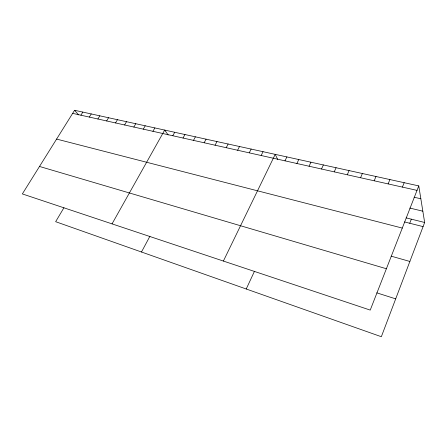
<?xml version="1.0" encoding="UTF-8"?>
<svg xmlns="http://www.w3.org/2000/svg" width="447" height="447" viewBox="0 0 447 447"><rect width="100%" height="100%" fill="white"/><g stroke="black" fill="none" stroke-linecap="round" stroke-linejoin="round"><path stroke-width="0.67" d="M418.772 185.902L370.228 310.095L22.35 193.925L74.582 110.28L418.772 185.902L424.65 222.472L381.341 336.72L55.646 221.69L63.921 207.777M409.748 223.26L411.335 219.17M402.406 187.103L404.172 182.689M388.13 183.913L389.913 179.56M374.189 180.795L375.988 176.498M360.567 177.744L362.377 173.509M347.252 174.771L349.079 170.586M334.239 171.86L336.077 167.731M321.516 169.011L323.365 164.937M309.073 166.228L310.928 162.205M246.23 289.002L254.477 271.268M296.897 163.507L298.764 159.534M284.99 160.842L286.862 156.919M223.388 261.059L275.212 154.36L277.66 159.367M261.154 155.511L263.043 151.684M249.247 152.852L251.147 149.069M237.608 150.248L239.508 146.515M226.216 147.7L228.121 144.012M215.068 145.202L216.979 141.565M204.162 142.766L206.078 139.168M141.487 252.007L149.941 236.217M193.484 140.375L195.4 136.827M183.03 138.039L184.952 134.53M172.788 135.748L174.71 132.278M112.041 223.874L164.68 130.077L168.139 134.949M152.93 131.306L154.852 127.915M143.297 129.149L145.225 125.803M133.854 127.043L135.782 123.724M124.601 124.97L126.523 121.69M115.522 122.942L117.449 119.701M106.621 120.947L108.548 117.74M97.887 118.997L99.815 115.823M89.322 117.08L91.244 113.94M80.913 115.197L82.835 112.091M72.66 113.354L417.023 190.372M414.106 197.228L420.845 198.775M409.776 208.056L422.834 211.185M406.122 217.873L424.65 222.472M404.535 221.947L423.08 226.618M56.601 139.078L402.289 228.082M391.159 256.153L409.871 261.456M39.504 166.457L386.392 268.748M376.81 292.858L395.696 298.859M74.582 110.28L78.611 114.901"/></g></svg>
